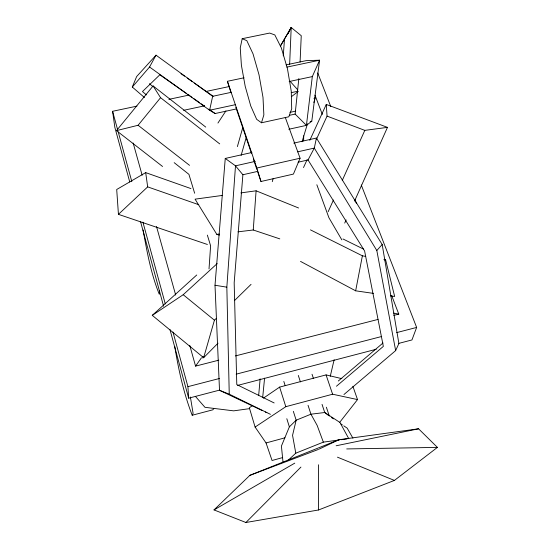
<?xml version="1.0" encoding="UTF-8"?>
<svg xmlns="http://www.w3.org/2000/svg" width="550" height="550" viewBox="0 0 550 550"><rect width="100%" height="100%" fill="white"/><g stroke="black" fill="none" stroke-linecap="round" stroke-linejoin="round"><path stroke-width="0.82" d="M303.641 140.903L303.689 135.795M289.623 64.776L291.204 27.5L301.249 35.709L300.08 62.095M202.909 358.064L203.026 356.352M209.021 268.929L210.609 245.788L207.364 235.118M270.449 414.329L229.247 394.171L226.841 287.169L235.496 165.832L225.252 158.441L215.009 285.257L219.512 390.294L262.357 410.623M279.792 238.872L253.248 229.996L256.094 190.809L240.838 192.899M283.264 55.873L284.508 38.981L291.204 27.5L288.152 33.571M255.324 161.37L235.496 165.832L242.887 174.742L234.176 282.789L236.789 384.601L274.161 402.951M159.631 290.593L159.308 294.319C150.989 273.797 146.974 251.701 143.096 229.962M258.651 395.663L260.143 378.812M262.673 397.636L264.577 378.132M286.11 64.873L306.178 60.644L319.577 60.204L311.788 121.206L306.419 125.373L295.137 114.077L298.836 78.554M286.914 67.1L319.577 60.204L312.317 76.588L306.419 125.373L288.798 129.264M373.464 293.391L355.651 290.819L362.388 255.812L310.461 229.866M242.186 38.699L240.254 47.871L241.395 65.278L245.211 86.364L250.745 105.971L256.664 119.316L261.484 122.774L288.812 116.786L291.706 108.838L291.259 91.252L287.457 68.764L281.38 47.974L274.828 34.939L269.672 33.069L242.186 38.699L246.84 40.686L253.028 53.866L259.009 74.773L262.996 97.336L263.863 114.909L261.484 122.774M293.803 143.11L316.429 138.05L314.298 148.088L308.034 159.961L298.066 162.222M231.014 92.379L212.651 96.298L209.612 110.234L215.119 113.534L236.617 108.886M330.254 376.331L334.132 359.734M237.38 146.603L242.729 127.696M241.113 155.458L246.269 137.321M196.735 274.993L152.274 315.356L203.651 357.692L214.431 320.203L216.26 318.409M272.271 181.672L273.24 178.406M302.06 141.756L307.471 123.784M313.864 102.541L315.336 97.639L313.995 98.656M361.274 184.999L416.639 327.436L411.95 339.948L398.668 343.413M348.762 438.646L339.962 422.476L324.741 412.514L310.936 414.198L296.161 420.2L289.369 426.862L281.414 446.071L283.023 462.254M144.478 97.549L132.296 87.037L136.647 76.546L156.014 55.172L212.651 96.298M285.264 117.37L300.087 158.221L293.418 174.089L260.982 181.5L257.434 171.022M344.719 223.08L346.122 219.938M354.53 201.114L387.468 127.373L326.267 104.431L309.781 140.346M328.171 211.716L333.458 199.987M342.265 180.428L364.808 130.371L387.468 127.373M303.497 167.564L307.065 159.768M316.346 139.501L327.058 116.119L326.267 104.431M343.942 394.529L395.656 350.597L398.888 343.509L382.188 244.516L316.429 138.05M213.758 408.471L212.933 409.791L192.204 415.25L193.105 413.366L190.389 397.011M132.296 87.037L149.552 67.011L156.014 55.172M280.383 46.09L284.508 38.981M280.555 45.822L291.204 27.5M217.931 123.056L225.933 110.873M189.784 345.469L195.559 366.121L201.492 357.754M339.604 422.462L357.521 399.582L352.88 386.299M116.483 130.632L138.098 125.262L160.566 97.694L153.086 85.938L116.483 130.632L162.553 166.485M395.656 350.597L376.812 250.504L382.188 244.516M203.651 357.692L218.027 343.186M245.912 522.5L318.526 509.981L394.412 480.425L437.415 447.391L418.571 428.801L338.862 439.746L249.865 475.344L214.012 509.912L245.912 522.5L300.939 467.074M234.568 300.499L251.048 284.377M118.442 214.349L147.675 186.876L145.688 172.618L116.703 189.502L118.442 214.349L207.398 244.475M287.657 460.742L295.79 453.179L323.345 442.138L339.446 439.924M152.274 315.356L183.205 294.718L217.167 263.601M338.305 381.013L382.999 342.987M336.442 386.244L383.336 346.404L364.602 250.958L308.034 159.961M291.39 96.683L298.127 91.547M252.154 405.838L249.336 407.756L255.104 427.054L266.049 442.949L272.058 460.494L282.7 457.572M263.429 398.152L279.627 387.104L326.067 374.901L341.839 378.654M255.104 427.054L285.808 406.684L332.606 394.219L357.521 399.582M214.012 509.912L294.766 463.141M319.227 449.054L338.862 439.746M249.865 475.344L318.471 449.412M266.049 442.949L284.921 437.828M169.922 329.429L188.657 398.179L219.374 390.17M237.634 385.406L376.255 349.257M188.657 398.179L187.928 386.657L219.532 378.469M236.17 374.165L381.707 336.483M396.681 332.606L416.639 327.436M195.559 366.121L218.783 360.181M235.373 355.933L378.036 319.419M393.793 315.391L398.771 314.119L391.71 295.666M242.887 174.742L257.62 171.401M297.639 151.841L314.298 148.088L376.812 250.504M244.042 77.784L227.411 81.297L256.816 168.018L300.087 158.221M225.252 158.441L251.976 152.467M310.138 121.571L311.788 121.206M289.877 112.392L295.707 111.121M289.355 115.342L295.137 114.077M183.617 110.323L204.6 105.82M235.393 104.686L209.612 110.234L149.552 67.011M291.28 92.654L297.962 91.211M289.169 81.531L312.317 76.588M129.738 181.981L114.84 127.311L112.585 111.299L136.943 106.129M168.864 99.358L189.021 95.081M205.817 91.513L229.336 86.522M336.139 445.775L418.571 428.801M249.645 408.623L233.661 410.85L204.951 407.309L195.491 396.467M222.193 195.449L195.071 199.162L216.81 234.369L219.244 235.118M341.137 439.697L347.071 438.879M216.81 234.369L219.354 234.059M237.992 231.825L253.248 229.996M346.713 448.931L437.415 447.391M390.424 295.845L394.659 296.464L385.667 260.026L384.141 259.277M215.009 285.257L226.841 287.169M362.388 255.812L365.716 256.41M384.003 259.724L385.667 260.026M393.738 313.115L398.771 314.119M147.675 186.876L198.777 204.71M145.688 172.618L190.953 188.588M327.058 116.119L364.808 130.371M219.512 390.294L229.247 394.171M256.094 190.809L298.595 207.996M337.459 457.167L394.412 480.425M265.327 412.005L266.798 412.679M343.007 238.982L363.571 249.129M300.527 261.401L355.651 290.819M331.389 417.478L333.444 418.866M340.993 423.967L342.368 424.896M343.743 425.824L347.174 428.147L352.921 438.158M180.978 73.7L184.477 76.154M187.275 78.121L192.177 81.558M194.274 83.036L213.18 96.305M186.429 93.424L159.837 74.793L142.471 91.554L146.396 94.889M187.832 94.407L192.026 97.35M193.428 98.333L199.726 102.74M201.121 103.723L204.621 106.177M208.821 109.12L215.119 113.534M138.098 125.262L189.537 165.344M328.673 415.573L324.741 412.514L322.039 404.374M153.086 85.938L205.748 127.091M160.566 97.694L219.704 143.887M174.192 162.669L188.918 174.35L194.652 193.236M183.205 294.718L214.431 320.203M149.497 83.669L152.659 86.494M290.07 81.249L297.708 89.808M341.839 239.876L328.921 217.731L316.841 184.759M192.204 415.25C183.631 393.14 178.53 369.724 174.735 346.356M317.721 72.971L330.791 106.576M314.978 95.171L322.341 114.421M354.881 199.43L356.414 203.438M323.345 442.138L317.151 425.411L310.936 414.198L308.048 405.322M235.847 107.312L251.419 153.278M253.33 158.922L256.884 169.407M326.067 374.901L332.606 394.219M326.37 407.22L329.326 416.082M312.029 374.241L313.383 378.317M298.313 375.451L300.417 381.913M283.827 381.446L285.113 385.481M293.336 411.317L296.161 420.2L292.552 435.339L295.79 453.179M279.627 387.104L285.808 406.684M286.811 418.715L289.369 426.862M227.411 81.297L231 92.751M256.816 168.018L260.982 181.5M133.155 143.034L142.168 175.257M156.496 226.49L175.684 295.068M112.585 111.299L117.562 129.491M118.236 131.972L131.814 181.583M142.904 222.104L165.303 303.964M172.996 332.076L187.928 386.657M140.573 221.739L163.604 306.233M318.484 464.764L318.526 509.981"/></g></svg>
